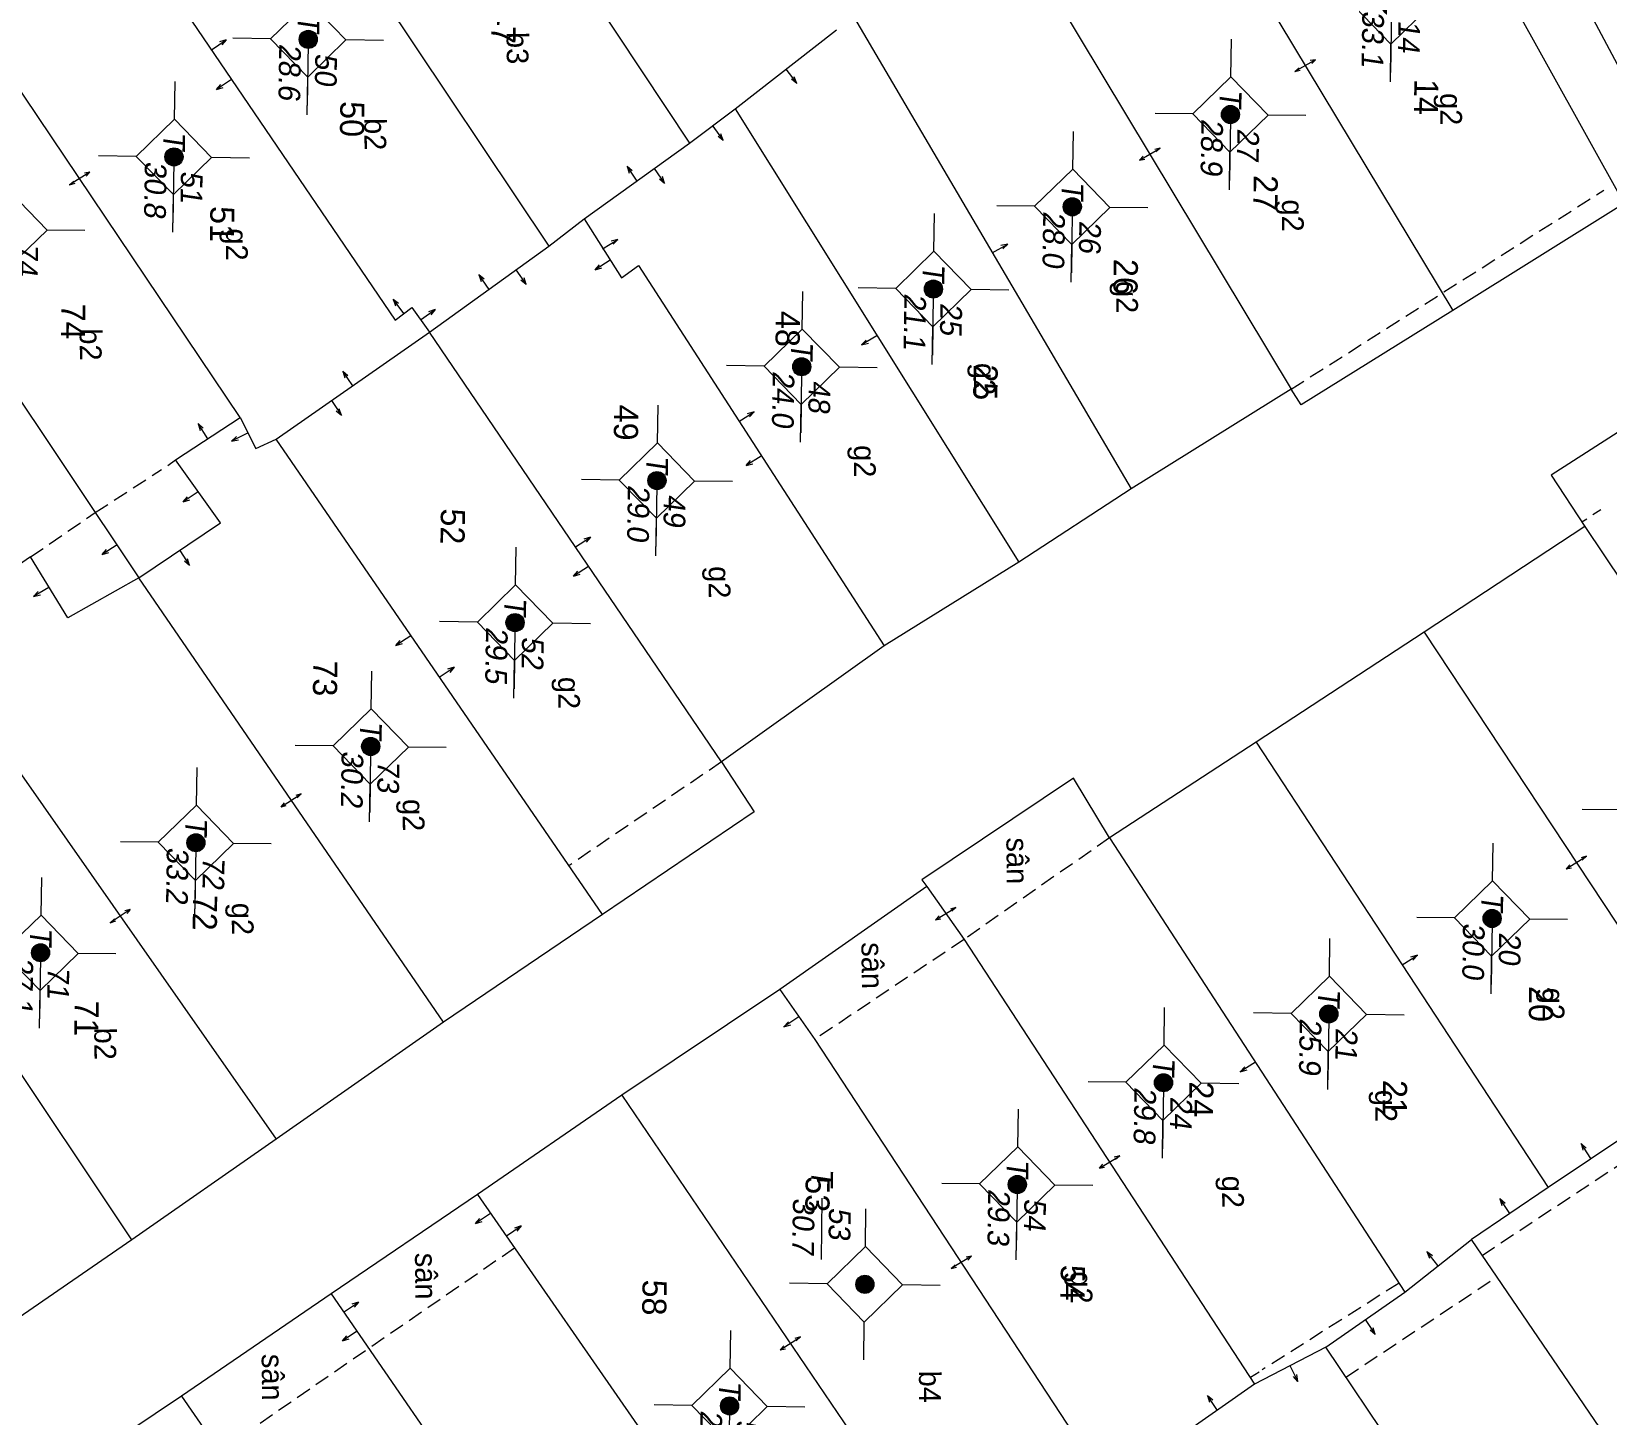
# Model space of a CAD drawing. Extents: x 601689 to 602595, y 1189742 to 1190763.
# Drawn here: x 601947.87 to 601974, y 1190612.75 to 1190635.7 of the extents above; entities that cross this region are included whole.
import ezdxf
from ezdxf.enums import TextEntityAlignment as Align

# ---------------------------------------------------------------- set-up
doc = ezdxf.new("R2010")
doc.units = 0
doc.header["$MEASUREMENT"] = 0
doc.linetypes.add('HIDDEN', pattern=[0.375, 0.25, -0.125])
for name, color, linetype in [('10', 250, 'Continuous'), ('11', 7, 'Continuous'), ('13', 7, 'Continuous'), ('14', 7, 'Continuous'), ('15', 7, 'Continuous'), ('16', 7, 'Continuous'), ('53', 7, 'Continuous')]:
    doc.layers.add(name, color=color, linetype=linetype)
doc.layers.get('0').off()
doc.styles.add('TXT', font='vnshx.shx')

# ---------------------------------------------------------------- blocks, each defined once
blk = doc.blocks.new('BDONG')
at = {"color": 7, "linetype": 'Continuous', "lineweight": 0}
for p, q in [((0, 0), (0, -1.508)), ((0, 0), (2.759, 0)), ((0.342, 0), (0.342, -1.508)), ((0.797, 0), (0.797, -1.508)), ((1.274, 0), (1.274, -1.508)), ((1.73, 0), (1.73, -1.508)), ((1.753, 0), (1.753, -1.508)), ((2.072, 0), (2.072, -1.508)), ((2.759, 0), (2.759, -1.508)), ((0, -0.308), (1.73, -0.308)), ((1.753, -0.308), (2.759, -0.308)), ((0, -0.458), (1.73, -0.458)), ((1.753, -0.458), (2.759, -0.458)), ((0, -0.608), (1.73, -0.608)), ((1.753, -0.608), (2.759, -0.608)), ((0, -0.758), (1.73, -0.758)), ((1.753, -0.758), (2.759, -0.758)), ((0, -0.908), (1.73, -0.908)), ((1.753, -0.908), (2.759, -0.908)), ((0, -1.058), (1.73, -1.058)), ((1.753, -1.058), (2.759, -1.058)), ((0, -1.208), (1.73, -1.208)), ((1.753, -1.208), (2.759, -1.208)), ((0, -1.358), (1.73, -1.358)), ((1.753, -1.358), (2.759, -1.358)), ((0, -1.508), (1.73, -1.508)), ((1.753, -1.508), (2.759, -1.508))]:
    blk.add_line(p, q, dxfattribs=at)
at = {"color": 7, "linetype": 'Continuous', "lineweight": 0, "style": 'TXT'}
for s, height, p in [('(D%%239ng cho ch%%216nh l%%253 bi%%213n %%174%%233ng)', 0.054, (1.743, 0.05)), ('s%%232 TT', 0.05, (0.21, -0.099)), ('s%%232 hi%%214u', 0.049998, (0.639, -0.104)), ('s%%232 hi%%214u th%%246a', 0.049998, (1.135, -0.103)), ('s%%232 hi%%214u th%%246a', 0.049998, (1.612, -0.107)), ('s%%232 hi%%214u th%%246a b%%225', 0.049998, (2.559, -0.108)), ('s%%232 TT', 0.05, (1.936, -0.114)), ('g%%232c c%%241a th%%246a', 0.049998, (1.137, -0.187)), ('Th%%246a b%%225', 0.049998, (1.956, -0.203)), ('(ch%%216 %%174%%184nh s%%232 m%%233t l%%199n)', 0.049998, (2.638, -0.204)), ('Th%%246a th%%170m', 0.049998, (0.227, -0.214)), ('Th%%246a th%%170m', 0.049998, (0.63, -0.213)), ('l%%169n c%%203n', 0.049998, (1.56, -0.224)), ('m%%237i th%%170m', 0.049998, (1.101, -0.282))]:
    blk.add_text(s, height=height, rotation=360, dxfattribs=at).set_placement(p, align=Align.CENTER)
blk.add_text('B%%182ng c%%184c th%%246a bi%%213n %%174%%233ng ', height=0.049998, rotation=360, dxfattribs=at).set_placement((0.008, 0.046))
blk = doc.blocks.new('BANG')
at = {"color": 7, "linetype": 'Continuous', "lineweight": 0, "xscale": 9.999585560760034, "yscale": 9.999585560760034, "rotation": 359.9999199552673}
blk.add_blockref('BDONG', (0, 0), dxfattribs=at)
blk = doc.blocks.new('NH3R')
at = {"layer": '16', "color": 7, "linetype": 'Continuous', "lineweight": 0}
for p, q in [((0, 0), (0.297, -0.005)), ((0.297, -0.005), (0.186, 0.031)), ((0.297, -0.005), (0.189, -0.033))]:
    blk.add_line(p, q, dxfattribs=at)
blk = doc.blocks.new('NH3')
at = {"layer": '16', "color": 7, "linetype": 'Continuous', "lineweight": 0}
for p, q in [((-0.199, -0.002), (-0.113, 0.021)), ((0.197, -0.012), (0.107, 0.015)), ((-0.199, -0.002), (0.197, -0.012)), ((-0.199, -0.002), (-0.116, -0.035)), ((0.197, -0.012), (0.104, -0.027))]:
    blk.add_line(p, q, dxfattribs=at)
blk = doc.blocks.new('*M2721272127212721')
at = {"layer": '13', "color": 3, "linetype": 'Continuous', "lineweight": 0}
blk.add_line((602221.599, 1189631.961), (602222.619, 1189631.961), dxfattribs=at)
at = {"layer": '13', "color": 3, "linetype": 'Continuous', "lineweight": 0, "style": 'TXT', "oblique": 7.6055}
for s, p in [('20', (602221.749, 1189632.261)), ('30.0', (602221.599, 1189631.661))]:
    blk.add_text(s, height=0.36, dxfattribs=at).set_placement(p, align=Align.MIDDLE_LEFT)
blk.add_text('T', height=0.36, dxfattribs=at).set_placement((602221.402, 1189631.961), align=Align.MIDDLE_RIGHT)
blk = doc.blocks.new('*M2724272427242724')
at = {"layer": '13', "color": 3, "linetype": 'Continuous', "lineweight": 0}
blk.add_line((602206.503, 1189630.073), (602207.523, 1189630.073), dxfattribs=at)
at = {"layer": '13', "color": 3, "linetype": 'Continuous', "lineweight": 0, "style": 'TXT', "oblique": 7.6055}
for s, p in [('14', (602206.653, 1189630.373)), ('33.1', (602206.503, 1189629.773))]:
    blk.add_text(s, height=0.36, dxfattribs=at).set_placement(p, align=Align.MIDDLE_LEFT)
blk.add_text('T', height=0.36, dxfattribs=at).set_placement((602206.306, 1189630.073), align=Align.MIDDLE_RIGHT)
blk = doc.blocks.new('*M2725272527252725')
at = {"layer": '13', "color": 3, "linetype": 'Continuous', "lineweight": 0}
blk.add_line((602223.221, 1189629.277), (602224.241, 1189629.277), dxfattribs=at)
at = {"layer": '13', "color": 3, "linetype": 'Continuous', "lineweight": 0, "style": 'TXT', "oblique": 7.6055}
for s, p in [('21', (602223.371, 1189629.577)), ('25.9', (602223.221, 1189628.977))]:
    blk.add_text(s, height=0.36, dxfattribs=at).set_placement(p, align=Align.MIDDLE_LEFT)
blk.add_text('T', height=0.36, dxfattribs=at).set_placement((602223.024, 1189629.277), align=Align.MIDDLE_RIGHT)
blk = doc.blocks.new('*M2727272727272727')
at = {"layer": '13', "color": 3, "linetype": 'Continuous', "lineweight": 0}
blk.add_line((602208.334, 1189627.43), (602209.354, 1189627.43), dxfattribs=at)
at = {"layer": '13', "color": 3, "linetype": 'Continuous', "lineweight": 0, "style": 'TXT', "oblique": 7.6055}
for s, p in [('27', (602208.484, 1189627.73)), ('28.9', (602208.334, 1189627.13))]:
    blk.add_text(s, height=0.36, dxfattribs=at).set_placement(p, align=Align.MIDDLE_LEFT)
blk.add_text('T', height=0.36, dxfattribs=at).set_placement((602208.137, 1189627.43), align=Align.MIDDLE_RIGHT)
blk = doc.blocks.new('*M2728272827282728')
at = {"layer": '13', "color": 3, "linetype": 'Continuous', "lineweight": 0}
blk.add_line((602224.402, 1189626.553), (602225.422, 1189626.553), dxfattribs=at)
at = {"layer": '13', "color": 3, "linetype": 'Continuous', "lineweight": 0, "style": 'TXT', "oblique": 7.6055}
for s, p in [('24', (602224.552, 1189626.853)), ('29.8', (602224.402, 1189626.253))]:
    blk.add_text(s, height=0.36, dxfattribs=at).set_placement(p, align=Align.MIDDLE_LEFT)
blk.add_text('T', height=0.36, dxfattribs=at).set_placement((602224.205, 1189626.553), align=Align.MIDDLE_RIGHT)
blk = doc.blocks.new('*M2732273227322732')
at = {"layer": '13', "color": 3, "linetype": 'Continuous', "lineweight": 0}
blk.add_line((602209.902, 1189624.831), (602210.922, 1189624.831), dxfattribs=at)
at = {"layer": '13', "color": 3, "linetype": 'Continuous', "lineweight": 0, "style": 'TXT', "oblique": 7.6055}
for s, p in [('26', (602210.052, 1189625.131)), ('28.0', (602209.902, 1189624.531))]:
    blk.add_text(s, height=0.36, dxfattribs=at).set_placement(p, align=Align.MIDDLE_LEFT)
blk.add_text('T', height=0.36, dxfattribs=at).set_placement((602209.705, 1189624.831), align=Align.MIDDLE_RIGHT)
blk = doc.blocks.new('*M2733273327332733')
at = {"layer": '13', "color": 3, "linetype": 'Continuous', "lineweight": 0}
blk.add_line((602226.124, 1189624.154), (602227.144, 1189624.154), dxfattribs=at)
at = {"layer": '13', "color": 3, "linetype": 'Continuous', "lineweight": 0, "style": 'TXT', "oblique": 7.6055}
for s, p in [('54', (602226.274, 1189624.454)), ('29.3', (602226.124, 1189623.854))]:
    blk.add_text(s, height=0.36, dxfattribs=at).set_placement(p, align=Align.MIDDLE_LEFT)
blk.add_text('T', height=0.36, dxfattribs=at).set_placement((602225.927, 1189624.154), align=Align.MIDDLE_RIGHT)
blk = doc.blocks.new('*M2736273627362736')
at = {"layer": '13', "color": 3, "linetype": 'Continuous', "lineweight": 0}
blk.add_line((602211.298, 1189622.548), (602212.318, 1189622.548), dxfattribs=at)
at = {"layer": '13', "color": 3, "linetype": 'Continuous', "lineweight": 0, "style": 'TXT', "oblique": 7.6055}
for s, p in [('25', (602211.448, 1189622.848)), ('21.1', (602211.298, 1189622.248))]:
    blk.add_text(s, height=0.36, dxfattribs=at).set_placement(p, align=Align.MIDDLE_LEFT)
blk.add_text('T', height=0.36, dxfattribs=at).set_placement((602211.101, 1189622.548), align=Align.MIDDLE_RIGHT)
blk = doc.blocks.new('*M2738273827382738')
at = {"layer": '13', "color": 3, "linetype": 'Continuous', "lineweight": 0}
blk.add_line((602227.816, 1189621.651), (602228.836, 1189621.651), dxfattribs=at)
at = {"layer": '13', "color": 3, "linetype": 'Continuous', "lineweight": 0, "style": 'TXT', "oblique": 7.6055}
for s, p in [('53', (602227.966, 1189621.951)), ('30.7', (602227.816, 1189621.351))]:
    blk.add_text(s, height=0.36, dxfattribs=at).set_placement(p, align=Align.MIDDLE_LEFT)
blk.add_text('T', height=0.36, dxfattribs=at).set_placement((602227.619, 1189621.651), align=Align.MIDDLE_RIGHT)
blk = doc.blocks.new('*M2740274027402740')
at = {"layer": '13', "color": 3, "linetype": 'Continuous', "lineweight": 0}
blk.add_line((602212.618, 1189620.384), (602213.638, 1189620.384), dxfattribs=at)
at = {"layer": '13', "color": 3, "linetype": 'Continuous', "lineweight": 0, "style": 'TXT', "oblique": 7.6055}
for s, p in [('48', (602212.768, 1189620.684)), ('24.0', (602212.618, 1189620.084))]:
    blk.add_text(s, height=0.36, dxfattribs=at).set_placement(p, align=Align.MIDDLE_LEFT)
blk.add_text('T', height=0.36, dxfattribs=at).set_placement((602212.421, 1189620.384), align=Align.MIDDLE_RIGHT)
blk = doc.blocks.new('*M2744274427442744')
at = {"layer": '13', "color": 3, "linetype": 'Continuous', "lineweight": 0}
blk.add_line((602229.865, 1189619.438), (602230.885, 1189619.438), dxfattribs=at)
at = {"layer": '13', "color": 3, "linetype": 'Continuous', "lineweight": 0, "style": 'TXT', "oblique": 7.6055}
for s, p in [('58', (602230.015, 1189619.738)), ('29.8', (602229.865, 1189619.138))]:
    blk.add_text(s, height=0.36, dxfattribs=at).set_placement(p, align=Align.MIDDLE_LEFT)
blk.add_text('T', height=0.36, dxfattribs=at).set_placement((602229.668, 1189619.438), align=Align.MIDDLE_RIGHT)
blk = doc.blocks.new('*M2748274827482748')
at = {"layer": '13', "color": 3, "linetype": 'Continuous', "lineweight": 0}
blk.add_line((602214.54, 1189618.011), (602215.56, 1189618.011), dxfattribs=at)
at = {"layer": '13', "color": 3, "linetype": 'Continuous', "lineweight": 0, "style": 'TXT', "oblique": 7.6055}
for s, p in [('49', (602214.69, 1189618.311)), ('29.0', (602214.54, 1189617.711))]:
    blk.add_text(s, height=0.36, dxfattribs=at).set_placement(p, align=Align.MIDDLE_LEFT)
blk.add_text('T', height=0.36, dxfattribs=at).set_placement((602214.343, 1189618.011), align=Align.MIDDLE_RIGHT)
blk = doc.blocks.new('*M2754275427542754')
at = {"layer": '13', "color": 3, "linetype": 'Continuous', "lineweight": 0}
blk.add_line((602216.93, 1189615.693), (602217.95, 1189615.693), dxfattribs=at)
at = {"layer": '13', "color": 3, "linetype": 'Continuous', "lineweight": 0, "style": 'TXT', "oblique": 7.6055}
for s, p in [('52', (602217.08, 1189615.993)), ('29.5', (602216.93, 1189615.393))]:
    blk.add_text(s, height=0.36, dxfattribs=at).set_placement(p, align=Align.MIDDLE_LEFT)
blk.add_text('T', height=0.36, dxfattribs=at).set_placement((602216.733, 1189615.693), align=Align.MIDDLE_RIGHT)
blk = doc.blocks.new('*M2761276127612761')
at = {"layer": '13', "color": 3, "linetype": 'Continuous', "lineweight": 0}
blk.add_line((602219.017, 1189613.33), (602220.037, 1189613.33), dxfattribs=at)
at = {"layer": '13', "color": 3, "linetype": 'Continuous', "lineweight": 0, "style": 'TXT', "oblique": 7.6055}
for s, p in [('73', (602219.167, 1189613.63)), ('30.2', (602219.017, 1189613.03))]:
    blk.add_text(s, height=0.36, dxfattribs=at).set_placement(p, align=Align.MIDDLE_LEFT)
blk.add_text('T', height=0.36, dxfattribs=at).set_placement((602218.82, 1189613.33), align=Align.MIDDLE_RIGHT)
blk = doc.blocks.new('*M2768276827682768')
at = {"layer": '13', "color": 3, "linetype": 'Continuous', "lineweight": 0}
blk.add_line((602207.31, 1189612.125), (602208.33, 1189612.125), dxfattribs=at)
at = {"layer": '13', "color": 3, "linetype": 'Continuous', "lineweight": 0, "style": 'TXT', "oblique": 7.6055}
for s, p in [('50', (602207.46, 1189612.425)), ('28.6', (602207.31, 1189611.825))]:
    blk.add_text(s, height=0.36, dxfattribs=at).set_placement(p, align=Align.MIDDLE_LEFT)
blk.add_text('T', height=0.36, dxfattribs=at).set_placement((602207.113, 1189612.125), align=Align.MIDDLE_RIGHT)
blk = doc.blocks.new('*M2773277327732773')
at = {"layer": '13', "color": 3, "linetype": 'Continuous', "lineweight": 0}
blk.add_line((602220.656, 1189610.455), (602221.676, 1189610.455), dxfattribs=at)
at = {"layer": '13', "color": 3, "linetype": 'Continuous', "lineweight": 0, "style": 'TXT', "oblique": 7.6055}
for s, p in [('72', (602220.806, 1189610.755)), ('33.2', (602220.656, 1189610.155))]:
    blk.add_text(s, height=0.36, dxfattribs=at).set_placement(p, align=Align.MIDDLE_LEFT)
blk.add_text('T', height=0.36, dxfattribs=at).set_placement((602220.459, 1189610.455), align=Align.MIDDLE_RIGHT)
blk = doc.blocks.new('*M2775277527752775')
at = {"layer": '13', "color": 3, "linetype": 'Continuous', "lineweight": 0}
blk.add_line((602209.291, 1189609.926), (602210.311, 1189609.926), dxfattribs=at)
at = {"layer": '13', "color": 3, "linetype": 'Continuous', "lineweight": 0, "style": 'TXT', "oblique": 7.6055}
for s, p in [('51', (602209.441, 1189610.226)), ('30.8', (602209.291, 1189609.626))]:
    blk.add_text(s, height=0.36, dxfattribs=at).set_placement(p, align=Align.MIDDLE_LEFT)
blk.add_text('T', height=0.36, dxfattribs=at).set_placement((602209.094, 1189609.926), align=Align.MIDDLE_RIGHT)
blk = doc.blocks.new('*M2781278127812781')
at = {"layer": '13', "color": 3, "linetype": 'Continuous', "lineweight": 0}
blk.add_line((602222.518, 1189607.907), (602223.538, 1189607.907), dxfattribs=at)
at = {"layer": '13', "color": 3, "linetype": 'Continuous', "lineweight": 0, "style": 'TXT', "oblique": 7.6055}
for s, p in [('71', (602222.668, 1189608.207)), ('27.1', (602222.518, 1189607.607))]:
    blk.add_text(s, height=0.36, dxfattribs=at).set_placement(p, align=Align.MIDDLE_LEFT)
blk.add_text('T', height=0.36, dxfattribs=at).set_placement((602222.321, 1189607.907), align=Align.MIDDLE_RIGHT)
blk = doc.blocks.new('*M2784278427842784')
at = {"layer": '13', "color": 3, "linetype": 'Continuous', "lineweight": 0}
blk.add_line((602210.534, 1189607.217), (602211.554, 1189607.217), dxfattribs=at)
at = {"layer": '13', "color": 3, "linetype": 'Continuous', "lineweight": 0, "style": 'TXT', "oblique": 7.6055}
for s, p in [('74', (602210.684, 1189607.517)), ('29.2', (602210.534, 1189606.917))]:
    blk.add_text(s, height=0.36, dxfattribs=at).set_placement(p, align=Align.MIDDLE_LEFT)
blk.add_text('T', height=0.36, dxfattribs=at).set_placement((602210.337, 1189607.217), align=Align.MIDDLE_RIGHT)
blk = doc.blocks.new('CENTRD')
at = {"layer": '11', "linetype": 'Continuous', "lineweight": 0}
h = blk.add_hatch(color=2, dxfattribs=at)
edge = h.paths.add_edge_path()
edge.add_arc((0, 0), 0.15, 0, 360)
at = {"layer": '11', "color": 2, "linetype": 'Continuous', "lineweight": 0}
for p, q in [((0, 1.25), (0, 0.625)), ((0, 0.625), (-0.625, 0)), ((0.625, 0), (0, 0.625)), ((-0.625, 0), (-1.25, 0)), ((-0.625, 0), (0, -0.625)), ((0, -0.625), (0.625, 0)), ((1.25, 0), (0.625, 0)), ((0, -0.625), (0, -1.25))]:
    blk.add_line(p, q, dxfattribs=at)
blk.add_circle((0, 0), 0.15, dxfattribs=at)

msp = doc.modelspace()

# ---------------------------------------------------------------- linework, layer by layer
at = {"layer": '10', "color": 7, "linetype": 'Continuous', "lineweight": 0}
for p, q in [((601953.228, 1190642.22), (601958.783, 1190633.844)), ((601950.795, 1190640.593), (601956.45, 1190632.135)), ((601966.556, 1190639.177), (601971.436, 1190631.07)), ((601964.065, 1190637.571), (601968.758, 1190629.766)), ((601951.33, 1190629.295), (601946.009, 1190637.21)), ((601961.502, 1190635.946), (601966.105, 1190628.113)), ((601943.686, 1190635.551), (601949.654, 1190626.639)), ((601959.541, 1190634.414), (601961.22, 1190635.721)), ((601958.783, 1190633.844), (601959.541, 1190634.414)), ((601959.541, 1190634.414), (601964.239, 1190626.899)), ((601957.036, 1190632.588), (601958.783, 1190633.844)), ((601956.45, 1190632.135), (601957.036, 1190632.588)), ((601954.47, 1190630.713), (601956.45, 1190632.135)), ((601951.926, 1190628.938), (601954.47, 1190630.713)), ((601959.312, 1190623.586), (601954.47, 1190630.713)), ((601968.758, 1190629.766), (601966.105, 1190628.113)), ((601957.338, 1190621.053), (601951.926, 1190628.938)), ((601966.105, 1190628.113), (601964.239, 1190626.899)), ((601973.627, 1190627.49), (601970.963, 1190625.736)), ((601973.627, 1190627.49), (601978.702, 1190619.88)), ((601964.239, 1190626.899), (601962.009, 1190625.509)), ((601954.703, 1190619.269), (601949.654, 1190626.639)), ((601970.963, 1190625.736), (601968.178, 1190623.914)), ((601970.963, 1190625.736), (601975.998, 1190618.107)), ((601962.009, 1190625.509), (601959.312, 1190623.586)), ((601946.767, 1190624.708), (601951.927, 1190617.328)), ((601968.178, 1190623.914), (601965.746, 1190622.327)), ((601968.178, 1190623.914), (601973.016, 1190616.528)), ((601949.533, 1190615.66), (601944.418, 1190623.33)), ((601965.746, 1190622.327), (601970.643, 1190614.791)), ((601962.715, 1190621.519), (601960.281, 1190619.813)), ((601957.338, 1190621.053), (601954.703, 1190619.269)), ((601960.281, 1190619.813), (601957.657, 1190618.058)), ((601954.703, 1190619.269), (601951.927, 1190617.328)), ((601957.657, 1190618.058), (601955.264, 1190616.411)), ((601957.657, 1190618.058), (601963.234, 1190609.852)), ((601951.927, 1190617.328), (601949.533, 1190615.66)), ((601955.264, 1190616.411), (601952.841, 1190614.764)), ((601955.264, 1190616.411), (601960.962, 1190608.202)), ((601973.016, 1190616.528), (601971.744, 1190615.666)), ((601970.643, 1190614.791), (601971.744, 1190615.666)), ((601977.215, 1190607.659), (601971.744, 1190615.666)), ((601952.841, 1190614.764), (601950.358, 1190613.068)), ((601952.841, 1190614.764), (601958.528, 1190606.516)), ((601969.33, 1190613.879), (601970.643, 1190614.791)), ((601969.33, 1190613.879), (601968.151, 1190613.265)), ((601974.711, 1190605.924), (601969.33, 1190613.879)), ((601968.151, 1190613.265), (601966.91, 1190612.401)), ((601950.358, 1190613.068), (601947.956, 1190611.462))]:
    msp.add_line(p, q, dxfattribs=at)
for points in [[(601973.285, 1190636.806), (601975.166, 1190633.269), (601978.017, 1190634.831), (601977.726, 1190635.404), (601984.216, 1190639.005), (601982.647, 1190642.067)], [(601948.472, 1190638.896), (601953.903, 1190630.91), (601954.176, 1190631.117), (601954.47, 1190630.713)], [(601972.386, 1190636.247), (601974.28, 1190632.842), (601971.436, 1190631.07)], [(601957.036, 1190632.588), (601957.653, 1190631.609), (601957.936, 1190631.816), (601962.009, 1190625.509)], [(601971.436, 1190631.07), (601968.924, 1190629.505), (601968.758, 1190629.766)], [(601975.722, 1190630.041), (601973.069, 1190628.338), (601973.627, 1190627.49)], [(601949.654, 1190626.639), (601951.007, 1190627.55), (601950.261, 1190628.591), (601951.33, 1190629.295)], [(601951.33, 1190629.295), (601951.594, 1190628.783), (601951.926, 1190628.938)], [(601949.654, 1190626.639), (601948.475, 1190625.975), (601947.858, 1190626.984), (601946.506, 1190626.052)], [(601959.312, 1190623.586), (601959.851, 1190622.759), (601957.338, 1190621.053)], [(601965.746, 1190622.327), (601965.149, 1190623.316), (601962.636, 1190621.631), (601962.715, 1190621.519)], [(601962.715, 1190621.519), (601963.333, 1190620.641), (601968.151, 1190613.265)], [(601960.281, 1190619.813), (601960.86, 1190618.985), (601965.719, 1190611.578)], [(601974.626, 1190617.196), (601974.44, 1190617.479), (601973.016, 1190616.528)], [(601949.533, 1190615.66), (601946.757, 1190613.748), (601946.355, 1190614.313)], [(601950.358, 1190613.068), (601955.791, 1190605.203), (601956.299, 1190604.397)]]:
    msp.add_lwpolyline(points, dxfattribs=at)
at = {"layer": '14', "color": 6, "linetype": 'HIDDEN', "lineweight": 0}
for p, q in [((601968.758, 1190629.766), (601973.943, 1190633.066)), ((601948.929, 1190627.719), (601950.029, 1190628.433)), ((601950.13, 1190628.502), (601950.261, 1190628.591)), ((601947.858, 1190626.984), (601948.929, 1190627.719)), ((601973.89, 1190627.767), (601973.759, 1190627.679)), ((601973.658, 1190627.609), (601973.577, 1190627.56)), ((601959.312, 1190623.586), (601956.779, 1190621.861)), ((601965.746, 1190622.327), (601963.333, 1190620.641)), ((601963.333, 1190620.641), (601960.86, 1190618.985)), ((601971.921, 1190615.403), (601974.394, 1190617.039)), ((601955.882, 1190615.523), (601951.167, 1190612.277)), ((601970.545, 1190614.942), (601968.275, 1190613.503)), ((601969.663, 1190613.384), (601972.167, 1190615.049)), ((601968.224, 1190613.464), (601968.083, 1190613.376))]:
    msp.add_line(p, q, dxfattribs=at)

# ---------------------------------------------------------------- block references
at = {"color": 7, "linetype": 'Continuous', "lineweight": 0, "rotation": 269.2144660607985}
for p in [(601953.484, 1190647.757), (601969.522, 1190646.877)]:
    msp.add_blockref('BANG', p, dxfattribs=at)
at = {"layer": '11', "color": 2, "linetype": 'Continuous', "lineweight": 0, "rotation": 269.1680420500809}
for p in [(601970.419, 1190636.111), (601952.461, 1190635.565), (601967.75, 1190634.319), (601950.234, 1190633.616), (601965.128, 1190632.789), (601947.507, 1190632.412), (601962.825, 1190631.426), (601960.642, 1190630.137), (601958.242, 1190628.25), (601955.889, 1190625.894), (601953.496, 1190623.841), (601974.832, 1190622.78), (601950.598, 1190622.244), (601972.088, 1190620.989), (601948.023, 1190620.42), (601969.381, 1190619.406), (601966.64, 1190618.265), (601964.216, 1190616.578), (601961.689, 1190614.923), (601959.446, 1190612.906)]:
    msp.add_blockref('CENTRD', p, dxfattribs=at)
at = {"layer": '13', "color": 3, "linetype": 'Continuous', "lineweight": 0, "rotation": 269.1680420500809}
for name, p in [('*M2724272427242724', (-578790.27, 1810052.359)), ('*M2768276827682768', (-578790.27, 1810052.359)), ('*M2727272727272727', (-578790.27, 1810052.359)), ('*M2775277527752775', (-578790.27, 1810052.359)), ('*M2732273227322732', (-578790.27, 1810052.359)), ('*M2784278427842784', (-578790.27, 1810052.359)), ('*M2736273627362736', (-578790.27, 1810052.359)), ('*M2740274027402740', (-578790.27, 1810052.359)), ('*M2748274827482748', (-578790.27, 1810052.359)), ('*M2754275427542754', (-578790.27, 1810052.359)), ('*M2761276127612761', (-578790.27, 1810052.359)), ('*M2773277327732773', (-578790.27, 1810052.359)), ('*M2721272127212721', (-578790.27, 1810052.359)), ('*M2781278127812781', (-578790.27, 1810052.359)), ('*M2725272527252725', (-578790.27, 1810052.359)), ('*M2728272827282728', (-578790.27, 1810052.359)), ('*M2733273327332733', (-578790.27, 1810052.359)), ('*M2738273827382738', (-578790.98, 1810053.865)), ('*M2744274427442744', (-578790.27, 1810052.359))]:
    msp.add_blockref(name, p, dxfattribs=at)
at = {"layer": '16', "color": 7, "linetype": 'Continuous', "lineweight": 0}
for name, p, rotation in [('NH3R', (601950.854, 1190635.393), 34.22165665288708), ('NH3', (601968.992, 1190635.124), 211.0428507521751), ('NH3R', (601951.188, 1190634.898), 214.2216566528871), ('NH3R', (601959.167, 1190634.128), 306.9219523239677), ('NH3', (601966.411, 1190633.669), 31.02463756068457), ('NH3R', (601957.915, 1190633.216), 125.7131833296567), ('NH3R', (601958.198, 1190633.422), 305.7131833296568), ('NH3R', (601957.34, 1190632.094), 32.21253480604356), ('NH3R', (601954.323, 1190630.915), 36.08436370664258), ('NH3R', (601950.796, 1190628.943), 123.3963817606229), ('NH3R', (601951.456, 1190629.035), 207.1157740600783), ('NH3R', (601950.33, 1190627.09), 303.9811801831195), ('NH3R', (601948.162, 1190626.479), 211.4206890249192), ('NH3R', (601954.161, 1190625.677), 214.4697846976752), ('NH3R', (601954.632, 1190624.99), 34.46978469767514), ('NH3', (601952.173, 1190622.954), 34.41389432106106), ('NH3R', (601970.598, 1190620.221), 33.23387584424035), ('NH3R', (601960.595, 1190619.358), 214.7661378595649), ('NH3R', (601973.723, 1190617.008), 123.7407224482983), ('NH3R', (601955.48, 1190616.098), 214.7661378595649), ('NH3R', (601955.745, 1190615.725), 34.76613785956494), ('NH3R', (601953.047, 1190614.462), 34.58460447604576), ('NH3R', (601969.986, 1190614.339), 304.7953854962768), ('NH3R', (601953.273, 1190614.149), 214.5846044760457), ('NH3', (601960.45, 1190613.95), 34.20307777924214), ('NH3R', (601967.536, 1190612.832), 124.7953854962768)]:
    msp.add_blockref(name, p, dxfattribs=dict(at, rotation=rotation))
for name, p, xscale, yscale, rotation in [('NH3R', (601960.38, 1190635.072), 0.999998291431058, 0.999998291431058, 307.9198948842851), ('NH3', (601948.674, 1190633.252), 0.9999983372279904, 0.9999983372279904, 213.9146451460659), ('NH3R', (601963.798, 1190632.025), 0.99999754931229, 0.99999754931229, 30.43200995142671), ('NH3R', (601957.467, 1190631.902), 1.000001401226665, 1.000001401226665, 212.86743335068), ('NH3R', (601955.46, 1190631.42), 1.000001304049424, 1.000001304049424, 125.7025113262367), ('NH3R', (601955.904, 1190631.743), 1.000001304049424, 1.000001304049424, 305.7025113262367), ('NH3R', (601954.045, 1190631.019), 0.999997140142756, 0.999997140142756, 127.0926813320999), ('NH3R', (601961.89, 1190630.651), 0.9999988887534323, 0.9999988887534323, 212.0087988726046), ('NH3R', (601953.198, 1190629.82), 0.9999981618465442, 0.9999981618465442, 124.9100812430907), ('NH3R', (601952.844, 1190629.576), 0.999998161846544, 0.999998161846544, 304.9100812430907), ('NH3R', (601959.6, 1190629.232), 1.000001401226665, 1.000001401226665, 32.86743335068003), ('NH3R', (601959.972, 1190628.657), 1.000001401226665, 1.000001401226665, 212.86743335068), ('NH3R', (601950.633, 1190628.065), 1.000001307345407, 1.000001307345407, 215.6361290228252), ('NH3R', (601949.291, 1190627.184), 0.9999980072384932, 0.9999980072384932, 213.8851152268755), ('NH3R', (601956.892, 1190627.15), 0.9999973315598288, 0.9999973315598288, 34.19212727976143), ('NH3R', (601957.107, 1190626.826), 0.9999973315598292, 0.9999973315598292, 214.1921272797613), ('NH3', (601973.481, 1190621.922), 0.999997577588448, 0.999997577588448, 33.42613131966125), ('NH3', (601949.347, 1190621.022), 1.000001516076425, 1.000001516076425, 214.9582788293691), ('NH3', (601963.028, 1190621.075), 0.9999981165266554, 0.9999981165266554, 33.15602869431649), ('NH3R', (601968.165, 1190618.605), 0.999998521337276, 0.999998521337276, 213.0116564897461), ('NH3', (601965.742, 1190616.958), 0.9999981165266554, 0.9999981165266554, 33.15602869431649), ('NH3R', (601972.381, 1190616.096), 0.999998740856736, 0.999998740856736, 124.1438658248819), ('NH3', (601963.289, 1190615.281), 0.9999979748423572, 0.9999979748423572, 213.2632545453592), ('NH3R', (601971.189, 1190615.233), 0.9999982258581738, 0.9999982258581738, 128.4407978399074), ('NH3R', (601968.736, 1190613.576), 1.000001445830829, 1.000001445830829, 297.5096727691804)]:
    msp.add_blockref(name, p, dxfattribs=dict(at, xscale=xscale, yscale=yscale, rotation=rotation))

# ---------------------------------------------------------------- texts
at = {"layer": '15', "color": 7, "linetype": 'Continuous', "lineweight": 0, "style": 'TXT'}
for s, p in [('b3', (601955.928, 1190635.688)), ('g2', (601971.405, 1190634.675)), ('b2', (601953.569, 1190634.26)), ('g2', (601968.781, 1190632.911)), ('g2', (601951.274, 1190632.431)), ('g2', (601966.033, 1190631.559)), ('b2', (601948.85, 1190630.774)), ('g2', (601963.674, 1190630.201)), ('g2', (601961.685, 1190628.838)), ('g2', (601959.277, 1190626.831)), ('g2', (601956.781, 1190624.995)), ('g2', (601954.204, 1190622.97)), ('s%%169n', (601964.215, 1190622.333)), ('g2', (601951.37, 1190621.249)), ('s%%169n', (601961.812, 1190620.596)), ('g2', (601973.102, 1190619.841)), ('b2', (601949.092, 1190619.18)), ('g2', (601970.328, 1190618.149)), ('g2', (601967.789, 1190616.724)), ('s%%169n', (601954.41, 1190615.447)), ('g2', (601965.277, 1190615.138)), ('s%%169n', (601951.868, 1190613.771)), ('b4', (601962.764, 1190613.492))]:
    msp.add_text(s, height=0.36, rotation=270.5644, dxfattribs=at).set_placement(p, align=Align.MIDDLE_LEFT)
at = {"layer": '53', "color": 200, "linetype": 'Continuous', "lineweight": 0, "style": 'TXT'}
for s, p in [('47', (601955.704, 1190636.086)), ('14', (601970.999, 1190634.907)), ('50', (601953.193, 1190634.54)), ('27', (601968.336, 1190633.313)), ('51', (601951.038, 1190632.8)), ('26', (601966.017, 1190631.925)), ('74', (601948.566, 1190631.184)), ('48', (601960.415, 1190631.061)), ('25', (601963.693, 1190630.176)), ('49', (601957.734, 1190629.508)), ('52', (601954.86, 1190627.787)), ('73', (601952.745, 1190625.267)), ('72', (601950.752, 1190621.383)), ('20', (601972.903, 1190619.869)), ('71', (601948.788, 1190619.631)), ('24', (601967.27, 1190618.287)), ('21', (601970.481, 1190618.312)), ('53', (601960.909, 1190616.714)), ('54', (601965.139, 1190615.246)), ('58', (601958.204, 1190615.001))]:
    msp.add_text(s, height=0.4, rotation=269.2144, dxfattribs=at).set_placement(p, align=Align.MIDDLE_LEFT)

doc.saveas('drawing.dxf')
